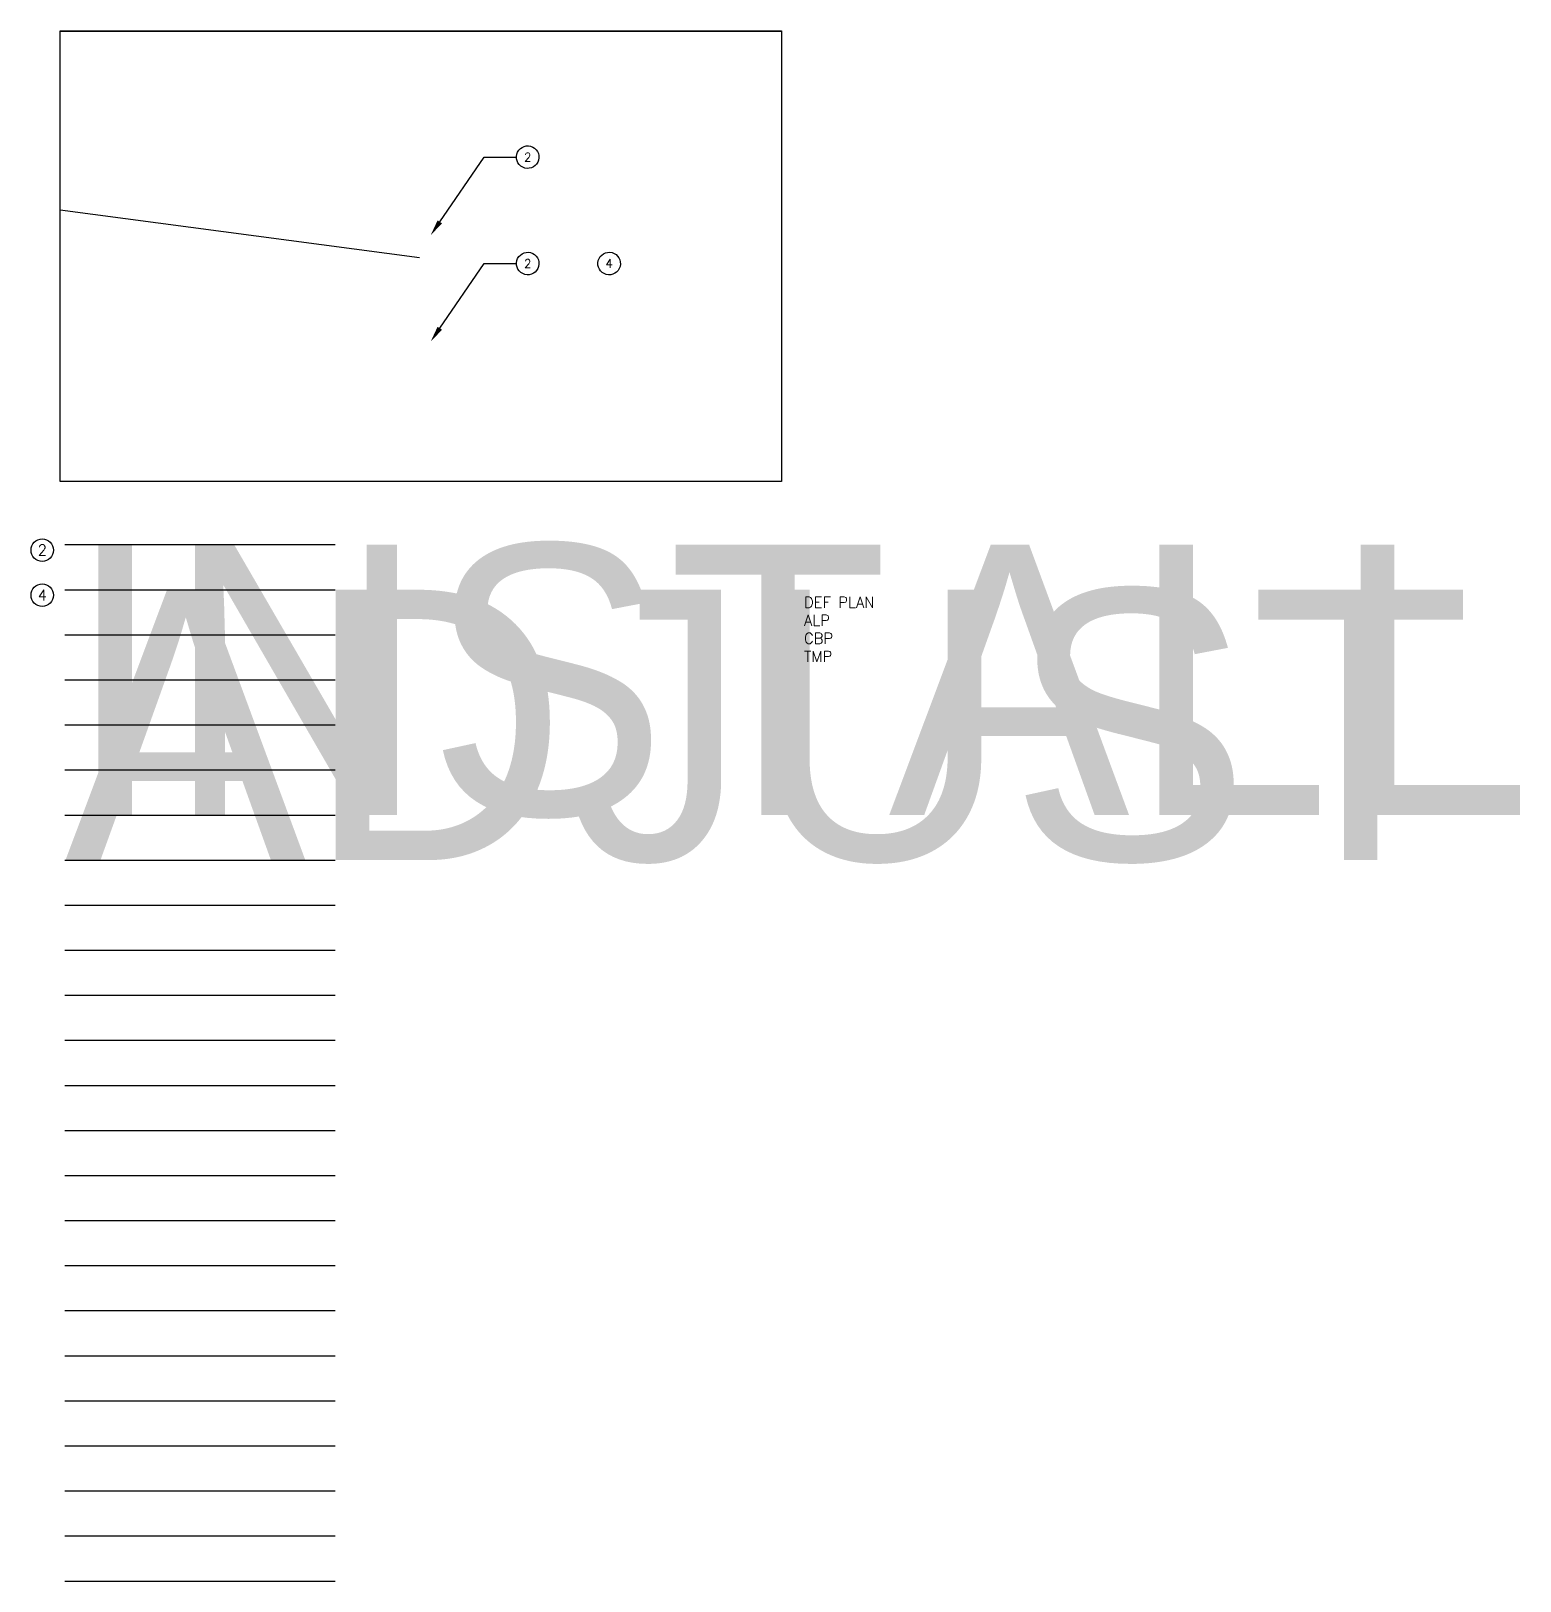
# Paper-space layout 'DEF-102' of a CAD drawing. Header units: feet. Extents: x 0.9 to 17.4, y -10.2 to 7.
# The model-space entities are those that its viewports show. They can reach past a viewport. Long polylines and large blocks are cut down to what shows.
import ezdxf
from ezdxf import colors
from ezdxf.entities.mleader import LeaderData, LeaderLine
from ezdxf.enums import TextEntityAlignment as Align
from ezdxf.math import Vec2, Vec3

# ---------------------------------------------------------------- set-up
doc = ezdxf.new("R2018")
doc.units = ezdxf.units.FT
doc.header["$MEASUREMENT"] = 0
doc.layers.add('C-ANNO', color=7, linetype='Continuous')
doc.layers.add('C-ANNO-VFRM', color=150, linetype='Continuous', plot=False)
doc.styles.get("Standard").update_dxf_attribs({"font": 'simplex.shx'})

# ---------------------------------------------------------------- blocks, each defined once
blk = doc.blocks.new('TB_ATT')
at = {"color": 3}
for tag, p in [('TITLE', (9.5, 0.6)), ('DESIGNED_BY', (9.5, 0.4)), ('CHECKED_BY', (9.5, 0.2)), ('APPROVED_BY', (9.5, 0))]:
    blk.add_attdef(tag, p, '', height=0.12, dxfattribs=at)
blk = doc.blocks.new('*U94')
at = {"layer": 'C-ANNO'}
blk.add_circle((-0.25, -0.06), 0.125, dxfattribs=at)
at = {"layer": 'C-ANNO-VFRM', "color": 251, "flags": 128}
blk.add_lwpolyline([(0, 0), (3, 0)], dxfattribs=at)
blk.add_attdef('Number', text='', height=0.12).set_placement((-0.25, -0.06), align=Align.MIDDLE_CENTER)
at = {"lineweight": 30, "flags": 106}
blk.add_attdef('Note', text='', height=0.12, dxfattribs=at).set_placement((0, 0), align=Align.TOP_LEFT)
blk = doc.blocks.new('*U142')
at = {"layer": 'C-ANNO'}
blk.add_circle((-0.25, -0.06), 0.125, dxfattribs=at)
at = {"layer": 'C-ANNO-VFRM', "color": 251, "flags": 128}
blk.add_lwpolyline([(0, 0), (3, 0)], dxfattribs=at)
blk.add_attdef('Number', text='', height=0.12).set_placement((-0.25, -0.06), align=Align.MIDDLE_CENTER)
at = {"lineweight": 30, "flags": 106}
blk.add_attdef('Note', text='', height=0.12, dxfattribs=at).set_placement((0, 0), align=Align.TOP_LEFT)
blk = doc.blocks.new('*U96')
at = {"layer": 'C-ANNO-VFRM', "color": 251, "flags": 128}
blk.add_lwpolyline([(0, 0), (3, 0)], dxfattribs=at)
blk.add_attdef('Number', text='', height=0.12).set_placement((-0.25, -0.06), align=Align.MIDDLE_CENTER)
at = {"lineweight": 30, "flags": 106}
blk.add_attdef('Note', text='', height=0.12, dxfattribs=at).set_placement((0, 0), align=Align.TOP_LEFT)
blk = doc.blocks.new('*U97')
at = {"layer": 'C-ANNO-VFRM', "color": 251, "flags": 128}
blk.add_lwpolyline([(0, 0), (3, 0)], dxfattribs=at)
blk.add_attdef('Number', text='', height=0.12).set_placement((-0.25, -0.06), align=Align.MIDDLE_CENTER)
at = {"lineweight": 30, "flags": 106}
blk.add_attdef('Note', text='', height=0.12, dxfattribs=at).set_placement((0, 0), align=Align.TOP_LEFT)
blk = doc.blocks.new('*U98')
at = {"layer": 'C-ANNO-VFRM', "color": 251, "flags": 128}
blk.add_lwpolyline([(0, 0), (3, 0)], dxfattribs=at)
blk.add_attdef('Number', text='', height=0.12).set_placement((-0.25, -0.06), align=Align.MIDDLE_CENTER)
at = {"lineweight": 30, "flags": 106}
blk.add_attdef('Note', text='', height=0.12, dxfattribs=at).set_placement((0, 0), align=Align.TOP_LEFT)
blk = doc.blocks.new('*U99')
at = {"layer": 'C-ANNO-VFRM', "color": 251, "flags": 128}
blk.add_lwpolyline([(0, 0), (3, 0)], dxfattribs=at)
blk.add_attdef('Number', text='', height=0.12).set_placement((-0.25, -0.06), align=Align.MIDDLE_CENTER)
at = {"lineweight": 30, "flags": 106}
blk.add_attdef('Note', text='', height=0.12, dxfattribs=at).set_placement((0, 0), align=Align.TOP_LEFT)
blk = doc.blocks.new('*U100')
at = {"layer": 'C-ANNO-VFRM', "color": 251, "flags": 128}
blk.add_lwpolyline([(0, 0), (3, 0)], dxfattribs=at)
blk.add_attdef('Number', text='', height=0.12).set_placement((-0.25, -0.06), align=Align.MIDDLE_CENTER)
at = {"lineweight": 30, "flags": 106}
blk.add_attdef('Note', text='', height=0.12, dxfattribs=at).set_placement((0, 0), align=Align.TOP_LEFT)
blk = doc.blocks.new('*U101')
at = {"layer": 'C-ANNO-VFRM', "color": 251, "flags": 128}
blk.add_lwpolyline([(0, 0), (3, 0)], dxfattribs=at)
blk.add_attdef('Number', text='', height=0.12).set_placement((-0.25, -0.06), align=Align.MIDDLE_CENTER)
at = {"lineweight": 30, "flags": 106}
blk.add_attdef('Note', text='', height=0.12, dxfattribs=at).set_placement((0, 0), align=Align.TOP_LEFT)
blk = doc.blocks.new('*U102')
at = {"layer": 'C-ANNO-VFRM', "color": 251, "flags": 128}
blk.add_lwpolyline([(0, 0), (3, 0)], dxfattribs=at)
blk.add_attdef('Number', text='', height=0.12).set_placement((-0.25, -0.06), align=Align.MIDDLE_CENTER)
at = {"lineweight": 30, "flags": 106}
blk.add_attdef('Note', text='', height=0.12, dxfattribs=at).set_placement((0, 0), align=Align.TOP_LEFT)
blk = doc.blocks.new('*U103')
at = {"layer": 'C-ANNO-VFRM', "color": 251, "flags": 128}
blk.add_lwpolyline([(0, 0), (3, 0)], dxfattribs=at)
blk.add_attdef('Number', text='', height=0.12).set_placement((-0.25, -0.06), align=Align.MIDDLE_CENTER)
at = {"lineweight": 30, "flags": 106}
blk.add_attdef('Note', text='', height=0.12, dxfattribs=at).set_placement((0, 0), align=Align.TOP_LEFT)
blk = doc.blocks.new('*U104')
at = {"layer": 'C-ANNO-VFRM', "color": 251, "flags": 128}
blk.add_lwpolyline([(0, 0), (3, 0)], dxfattribs=at)
blk.add_attdef('Number', text='', height=0.12).set_placement((-0.25, -0.06), align=Align.MIDDLE_CENTER)
at = {"lineweight": 30, "flags": 106}
blk.add_attdef('Note', text='', height=0.12, dxfattribs=at).set_placement((0, 0), align=Align.TOP_LEFT)
blk = doc.blocks.new('*U105')
at = {"layer": 'C-ANNO-VFRM', "color": 251, "flags": 128}
blk.add_lwpolyline([(0, 0), (3, 0)], dxfattribs=at)
blk.add_attdef('Number', text='', height=0.12).set_placement((-0.25, -0.06), align=Align.MIDDLE_CENTER)
at = {"lineweight": 30, "flags": 106}
blk.add_attdef('Note', text='', height=0.12, dxfattribs=at).set_placement((0, 0), align=Align.TOP_LEFT)
blk = doc.blocks.new('*U106')
at = {"layer": 'C-ANNO-VFRM', "color": 251, "flags": 128}
blk.add_lwpolyline([(0, 0), (3, 0)], dxfattribs=at)
blk.add_attdef('Number', text='', height=0.12).set_placement((-0.25, -0.06), align=Align.MIDDLE_CENTER)
at = {"lineweight": 30, "flags": 106}
blk.add_attdef('Note', text='', height=0.12, dxfattribs=at).set_placement((0, 0), align=Align.TOP_LEFT)
blk = doc.blocks.new('*U107')
at = {"layer": 'C-ANNO-VFRM', "color": 251, "flags": 128}
blk.add_lwpolyline([(0, 0), (3, 0)], dxfattribs=at)
blk.add_attdef('Number', text='', height=0.12).set_placement((-0.25, -0.06), align=Align.MIDDLE_CENTER)
at = {"lineweight": 30, "flags": 106}
blk.add_attdef('Note', text='', height=0.12, dxfattribs=at).set_placement((0, 0), align=Align.TOP_LEFT)
blk = doc.blocks.new('*U108')
at = {"layer": 'C-ANNO-VFRM', "color": 251, "flags": 128}
blk.add_lwpolyline([(0, 0), (3, 0)], dxfattribs=at)
blk.add_attdef('Number', text='', height=0.12).set_placement((-0.25, -0.06), align=Align.MIDDLE_CENTER)
at = {"lineweight": 30, "flags": 106}
blk.add_attdef('Note', text='', height=0.12, dxfattribs=at).set_placement((0, 0), align=Align.TOP_LEFT)
blk = doc.blocks.new('*U109')
at = {"layer": 'C-ANNO-VFRM', "color": 251, "flags": 128}
blk.add_lwpolyline([(0, 0), (3, 0)], dxfattribs=at)
blk.add_attdef('Number', text='', height=0.12).set_placement((-0.25, -0.06), align=Align.MIDDLE_CENTER)
at = {"lineweight": 30, "flags": 106}
blk.add_attdef('Note', text='', height=0.12, dxfattribs=at).set_placement((0, 0), align=Align.TOP_LEFT)
blk = doc.blocks.new('*U110')
at = {"layer": 'C-ANNO-VFRM', "color": 251, "flags": 128}
blk.add_lwpolyline([(0, 0), (3, 0)], dxfattribs=at)
blk.add_attdef('Number', text='', height=0.12).set_placement((-0.25, -0.06), align=Align.MIDDLE_CENTER)
at = {"lineweight": 30, "flags": 106}
blk.add_attdef('Note', text='', height=0.12, dxfattribs=at).set_placement((0, 0), align=Align.TOP_LEFT)
blk = doc.blocks.new('*U111')
at = {"layer": 'C-ANNO-VFRM', "color": 251, "flags": 128}
blk.add_lwpolyline([(0, 0), (3, 0)], dxfattribs=at)
blk.add_attdef('Number', text='', height=0.12).set_placement((-0.25, -0.06), align=Align.MIDDLE_CENTER)
at = {"lineweight": 30, "flags": 106}
blk.add_attdef('Note', text='', height=0.12, dxfattribs=at).set_placement((0, 0), align=Align.TOP_LEFT)
blk = doc.blocks.new('*U112')
at = {"layer": 'C-ANNO-VFRM', "color": 251, "flags": 128}
blk.add_lwpolyline([(0, 0), (3, 0)], dxfattribs=at)
blk.add_attdef('Number', text='', height=0.12).set_placement((-0.25, -0.06), align=Align.MIDDLE_CENTER)
at = {"lineweight": 30, "flags": 106}
blk.add_attdef('Note', text='', height=0.12, dxfattribs=at).set_placement((0, 0), align=Align.TOP_LEFT)
blk = doc.blocks.new('*U113')
at = {"layer": 'C-ANNO-VFRM', "color": 251, "flags": 128}
blk.add_lwpolyline([(0, 0), (3, 0)], dxfattribs=at)
blk.add_attdef('Number', text='', height=0.12).set_placement((-0.25, -0.06), align=Align.MIDDLE_CENTER)
at = {"lineweight": 30, "flags": 106}
blk.add_attdef('Note', text='', height=0.12, dxfattribs=at).set_placement((0, 0), align=Align.TOP_LEFT)
blk = doc.blocks.new('*U114')
at = {"layer": 'C-ANNO-VFRM', "color": 251, "flags": 128}
blk.add_lwpolyline([(0, 0), (3, 0)], dxfattribs=at)
blk.add_attdef('Number', text='', height=0.12).set_placement((-0.25, -0.06), align=Align.MIDDLE_CENTER)
at = {"lineweight": 30, "flags": 106}
blk.add_attdef('Note', text='', height=0.12, dxfattribs=at).set_placement((0, 0), align=Align.TOP_LEFT)
blk = doc.blocks.new('*U115')
at = {"layer": 'C-ANNO-VFRM', "color": 251, "flags": 128}
blk.add_lwpolyline([(0, 0), (3, 0)], dxfattribs=at)
blk.add_attdef('Number', text='', height=0.12).set_placement((-0.25, -0.06), align=Align.MIDDLE_CENTER)
at = {"lineweight": 30, "flags": 106}
blk.add_attdef('Note', text='', height=0.12, dxfattribs=at).set_placement((0, 0), align=Align.TOP_LEFT)
blk = doc.blocks.new('*U116')
at = {"layer": 'C-ANNO-VFRM', "color": 251, "flags": 128}
blk.add_lwpolyline([(0, 0), (3, 0)], dxfattribs=at)
blk.add_attdef('Number', text='', height=0.12).set_placement((-0.25, -0.06), align=Align.MIDDLE_CENTER)
at = {"lineweight": 30, "flags": 106}
blk.add_attdef('Note', text='', height=0.12, dxfattribs=at).set_placement((0, 0), align=Align.TOP_LEFT)
blk = doc.blocks.new('*U117')
at = {"layer": 'C-ANNO-VFRM', "color": 251, "flags": 128}
blk.add_lwpolyline([(0, 0), (3, 0)], dxfattribs=at)
blk.add_attdef('Number', text='', height=0.12).set_placement((-0.25, -0.06), align=Align.MIDDLE_CENTER)
at = {"lineweight": 30, "flags": 106}
blk.add_attdef('Note', text='', height=0.12, dxfattribs=at).set_placement((0, 0), align=Align.TOP_LEFT)
blk = doc.blocks.new('_TagCircle')
at = {"color": 0, "linetype": 'ByBlock', "lineweight": -2, "transparency": 16777216}
blk.add_circle((0, 0), 0.125, dxfattribs=at)
at = {"color": 0, "transparency": 16777216}
blk.add_attdef('TAGNUMBER', text='', height=0.09375, dxfattribs=at).set_placement((0, -0.046875), align=Align.CENTER)

msp = doc.modelspace()

# ---------------------------------------------------------------- linework, layer by layer
at = {"color": 250, "flags": 128}
msp.add_lwpolyline([(550, 72), (0, 0)], dxfattribs=at)
at = {"layer": 'C-ANNO', "color": 6}
msp.add_lwpolyline([(460, 100), (614.55, 141.41), (640.43, 44.82), (485.88, 3.41)], close=True, dxfattribs=at)

# ---------------------------------------------------------------- block references
at = {"layer": 'C-ANNO', "xscale": 20, "yscale": 20, "zscale": 20, "rotation": 14.99999999999997}
msp.add_blockref('_TagCircle', (590.98, 81.67), dxfattribs=at).add_auto_attribs({'TAGNUMBER': '4'})

# ---------------------------------------------------------------- leaders
at = {"layer": 'C-ANNO'}
ml = msp.add_multileader_block('Standard', dxfattribs=at)
ml.set_content('_TagCircle', color=256, scale=20)
ml.set_attribute('TAGNUMBER', '2', width=0)
ml.set_leader_properties()
ml.build(insert=Vec2(0, 0))
ml.multileader.update_dxf_attribs({"text_right_attachment_type": 6, "dogleg_length": 0.36, "arrow_head_size": 3.6, "scale": 20})
ctx = ml.context
ctx.base_point, ctx.scale, ctx.char_height, ctx.arrow_head_size, ctx.landing_gap_size, ctx.plane_origin, ctx.plane_x_axis, ctx.plane_y_axis = Vec3(565, 99.16), 20, 3.6, 3.6, 1.8, Vec3(551.1, 77.48), Vec3(0.965926, 0.258819), Vec3(-0.258819, 0.965926)
ctx.right_attachment = 6
notes = []
notes.append((ctx, [(0, (1, 1, 0), (558.05, 97.29), (0.965926, 0.258819), 7.2, [(0, [(551.1, 77.48)], 0, [])])]))
ctx.block.insert, ctx.block.rotation = Vec3(567.42, 99.8), 0.261799
ml = msp.add_multileader_block('Standard', dxfattribs=at)
ml.set_content('_TagCircle', color=256, scale=20)
ml.set_attribute('TAGNUMBER', '2', width=0)
ml.set_leader_properties()
ml.build(insert=Vec2(0, 0))
ml.multileader.update_dxf_attribs({"text_right_attachment_type": 6, "dogleg_length": 0.36, "arrow_head_size": 3.6, "scale": 20})
ctx = ml.context
ctx.base_point, ctx.scale, ctx.char_height, ctx.arrow_head_size, ctx.landing_gap_size, ctx.plane_origin, ctx.plane_x_axis, ctx.plane_y_axis = Vec3(571.12, 76.34), 20, 3.6, 3.6, 1.8, Vec3(557.21, 54.66), Vec3(0.965926, 0.258819), Vec3(-0.258819, 0.965926)
ctx.right_attachment = 6
notes.append((ctx, [(0, (1, 1, 0), (564.16, 74.48), (0.965926, 0.258819), 7.2, [(0, [(557.21, 54.66)], 0, [])])]))
ctx.block.insert, ctx.block.rotation = Vec3(573.53, 76.99), 0.261799
for ctx, leaders in notes:
    for number, flags, end, landing, length, lines in leaders:
        leader = LeaderData()
        leader.index, (leader.has_last_leader_line, leader.has_dogleg_vector, leader.attachment_direction) = number, flags
        leader.last_leader_point, leader.dogleg_vector, leader.dogleg_length = Vec3(end), Vec3(landing), length
        for number, points, colour, breaks in lines:
            line = LeaderLine()
            line.index, line.vertices, line.color, line.breaks = number, Vec3.list(points), colors.encode_raw_color(colour), breaks
            leader.lines.append(line)
        ctx.leaders.append(leader)

psp = doc.layouts.new('DEF-102')

# ---------------------------------------------------------------- linework, layer by layer
at = {"color": 3}
psp.add_lwpolyline([(1.25, 7), (9.25, 7), (9.25, 2), (1.25, 2)], close=True, dxfattribs=at)

# ---------------------------------------------------------------- block references
ref = psp.add_blockref('*U94', (1.3, 1.3), dxfattribs=at)
ref.add_attrib('Number', '2', dxfattribs={"height": 0.12}).set_placement((1.05, 1.24), align=Align.MIDDLE_CENTER)
lines = psp.add_mtext('INSTALL', dxfattribs={"insert": (1.3, 1.3), "char_height": 3, "attachment_point": 1})
ref.add_attrib('Note', '', (1.3, 1.3), dxfattribs={"flags": 104}).embed_mtext(lines)
ref = psp.add_blockref('*U142', (1.3, 0.8), dxfattribs=at)
ref.add_attrib('Number', '4', dxfattribs={"height": 0.12}).set_placement((1.05, 0.74), align=Align.MIDDLE_CENTER)
lines = psp.add_mtext('ADJUST', dxfattribs={"insert": (1.3, 0.8), "char_height": 3, "attachment_point": 1})
ref.add_attrib('Note', '', (1.3, 0.8), dxfattribs={"flags": 104}).embed_mtext(lines)
psp.add_blockref('TB_ATT', (0, 0), dxfattribs=at).add_auto_attribs({'DESIGNED_BY': 'ALP', 'CHECKED_BY': 'CBP', 'APPROVED_BY': 'TMP', 'TITLE': 'DEF PLAN'})
for name, p in [('*U96', (1.3, 0.3)), ('*U97', (1.3, -0.2)), ('*U98', (1.3, -0.7)), ('*U99', (1.3, -1.2)), ('*U100', (1.3, -1.7)), ('*U101', (1.3, -2.2)), ('*U102', (1.3, -2.7)), ('*U103', (1.3, -3.2)), ('*U104', (1.3, -3.7)), ('*U105', (1.3, -4.2)), ('*U106', (1.3, -4.7)), ('*U107', (1.3, -5.2)), ('*U108', (1.3, -5.7)), ('*U109', (1.3, -6.2)), ('*U110', (1.3, -6.7)), ('*U111', (1.3, -7.2)), ('*U112', (1.3, -7.7)), ('*U113', (1.3, -8.2)), ('*U114', (1.3, -8.7)), ('*U115', (1.3, -9.2)), ('*U116', (1.3, -9.7)), ('*U117', (1.3, -10.2))]:
    psp.add_blockref(name, p, dxfattribs=at)

# ---------------------------------------------------------------- viewports
at = {"layer": '0', "view_twist_angle": 345}
psp.add_viewport(center=(5.25, 4.5), size=(8, 5), view_center_point=(550.208, -72.464), view_height=100, dxfattribs=at)

doc.saveas('drawing.dxf')
